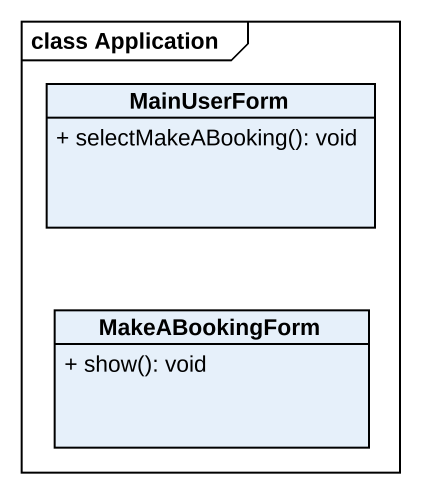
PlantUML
@startuml
mainframe class Application
hide circle
hide empty members
skinparam classAttributeIconSize 0
class MainUserForm {
  + selectMakeABooking(): void
}
class MakeABookingForm {
  + show(): void
}
@enduml
